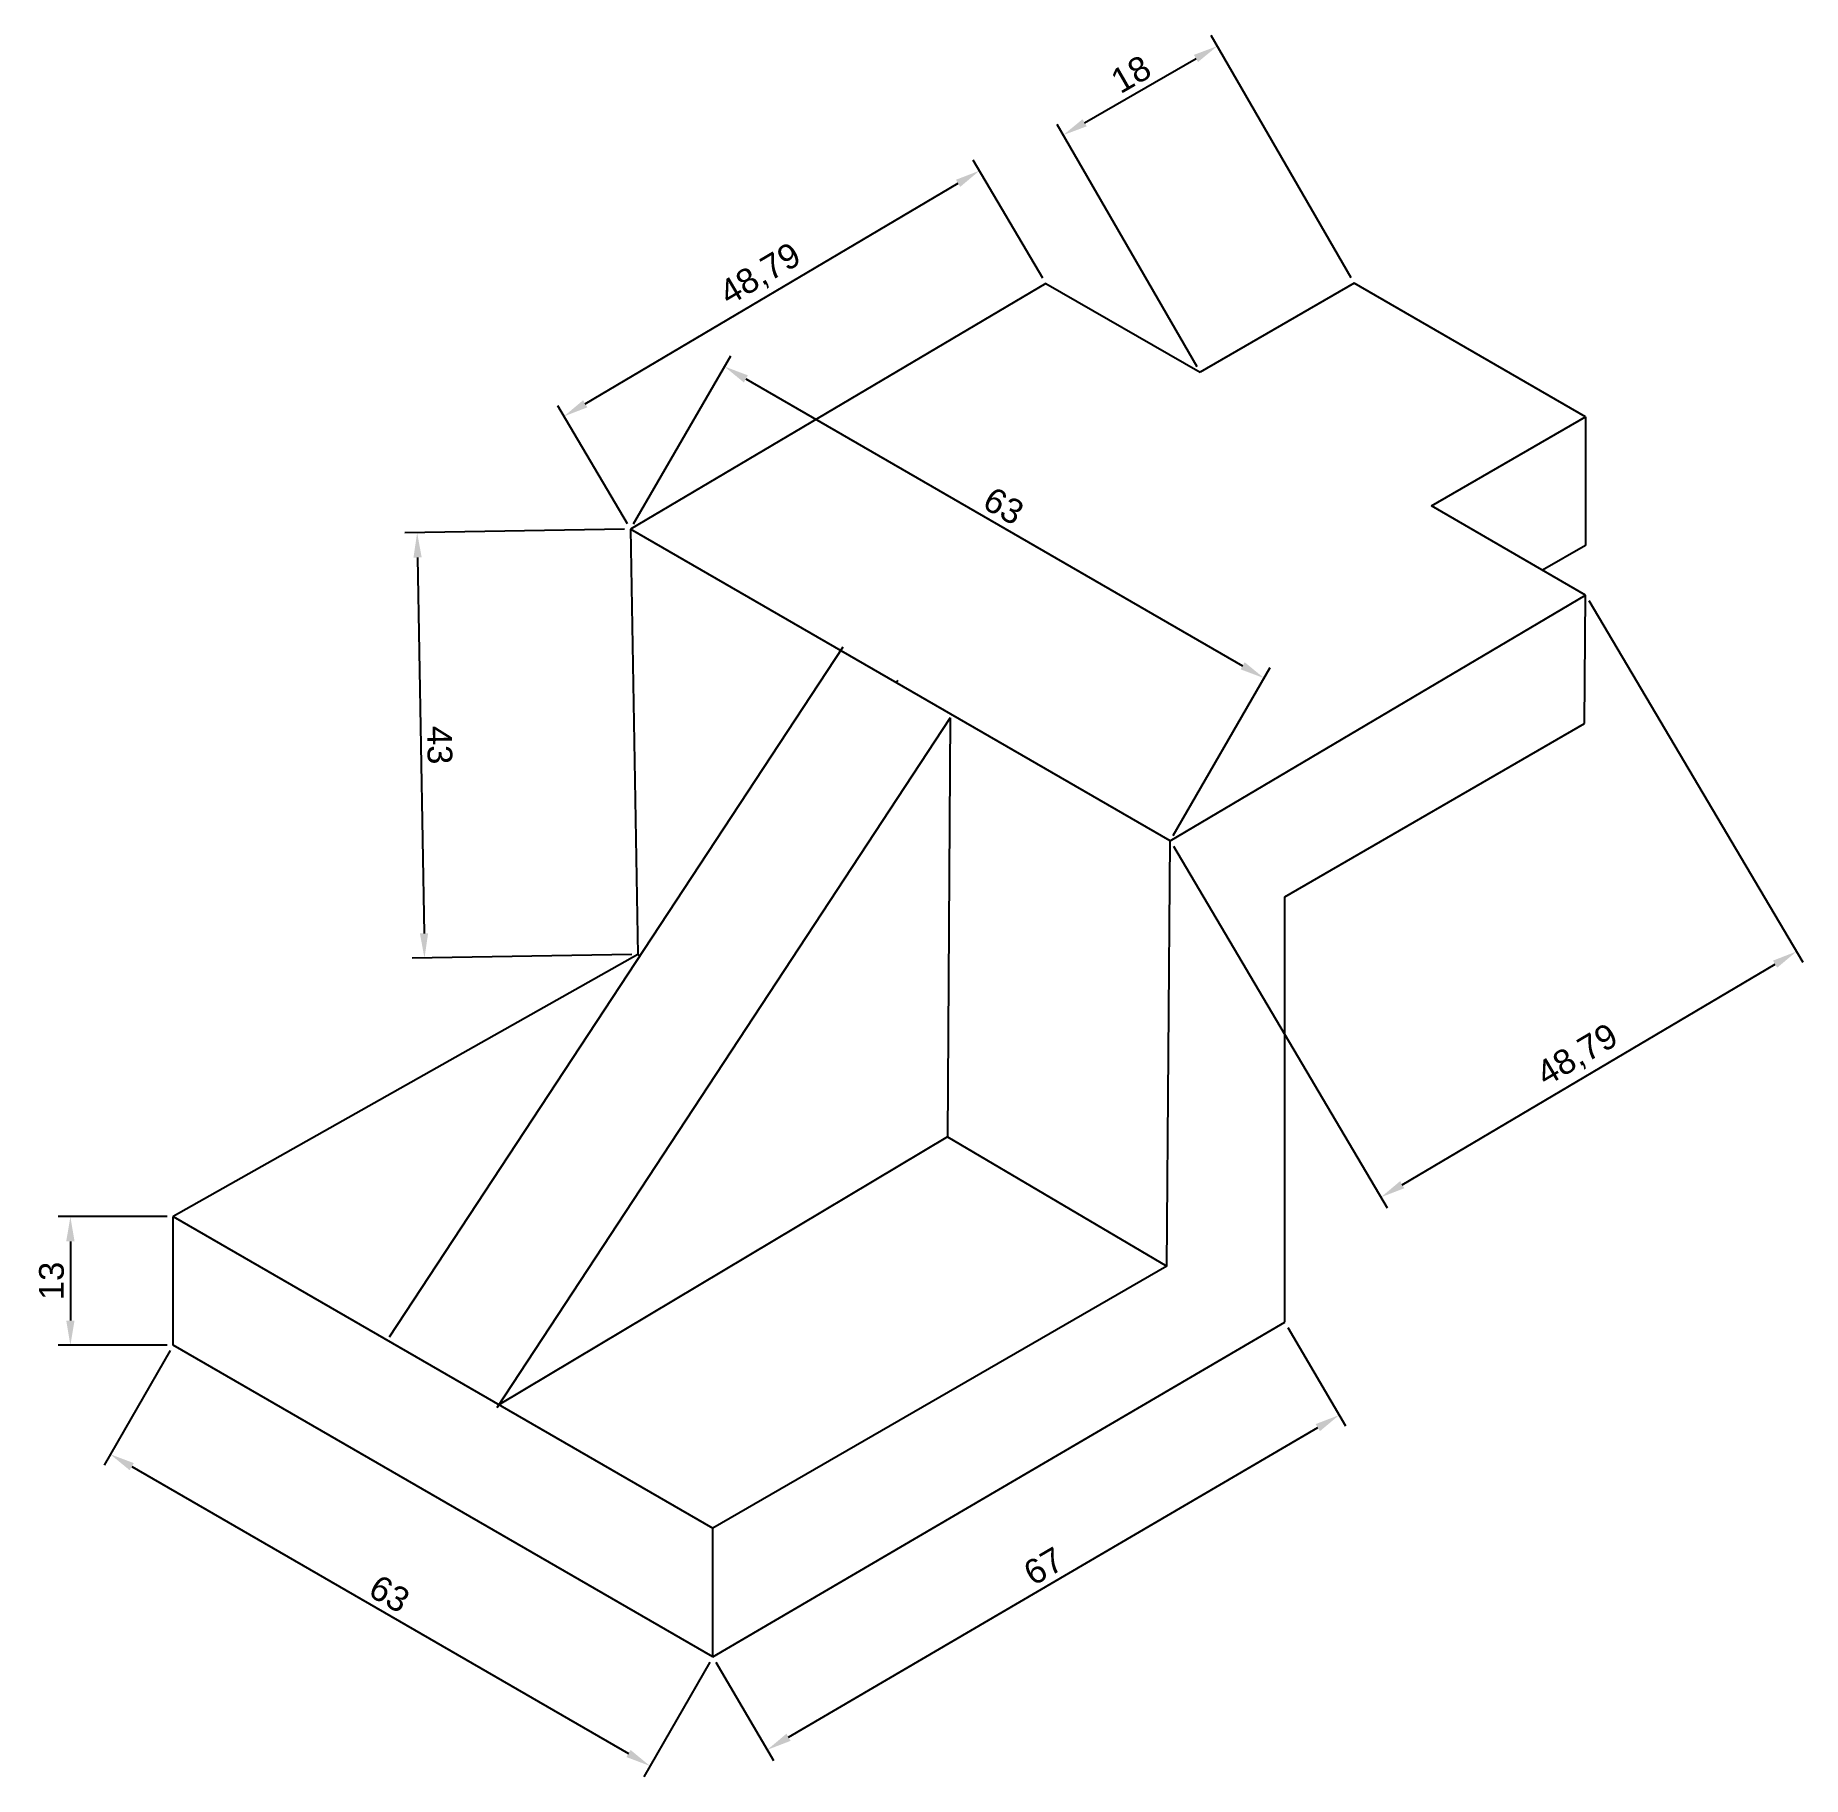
# Model space of a CAD drawing. Header units: millimetres. Extents: x 2399 to 2578, y 2113 to 2289.
import ezdxf

# ---------------------------------------------------------------- set-up
doc = ezdxf.new("R2010")
doc.units = ezdxf.units.MM
doc.styles.get("Standard").update_dxf_attribs({"font": 'arial.ttf'})
doc.dimstyles.new('ISO-25', dxfattribs={"dimtxt": 2.5, "dimasz": 2.5, "dimexe": 1.25, "dimexo": 0.625, "dimtad": 1, "dimtxsty": 'Standard', "dimcen": 2.5, "dimadec": 0, "dimazin": 0, "dimtfac": 1, "dimtmove": 0, "dimatfit": 3, "dimfxl": 1, "dimarcsym": 0})

# ---------------------------------------------------------------- blocks, each defined once
blk = doc.blocks.new('*D4')
at = {"color": 0, "lineweight": -2, "transparency": 16777216}
for p, q in [((2556.54, 2231.79), (2578.17, 2195.22)), ((2514.54, 2206.96), (2536.17, 2170.38)), ((2537.68, 2172.73), (2575.38, 2195.02))]:
    blk.add_line(p, q, dxfattribs=at)
at = {"color": 0, "transparency": 16777216}
for points in [[(2575.17, 2195.38), (2575.59, 2194.66), (2577.53, 2196.29)], [(2537.47, 2173.09), (2537.89, 2172.37), (2535.53, 2171.46)]]:
    blk.add_solid(points, dxfattribs=at)
at = {"layer": 'Defpoints', "color": 0, "transparency": 16777216}
for p in [(2556.22, 2232.33), (2514.22, 2207.5), (2577.53, 2196.29)]:
    blk.add_point(p, dxfattribs=at)
at = {"color": 0, "transparency": 16777216, "insert": (2555.45, 2185.71), "char_height": 2.5, "attachment_point": 5, "rotation": 30.5942}
blk.add_mtext('48,79', dxfattribs=at)
blk = doc.blocks.new('*D5')
at = {"color": 0, "lineweight": -2, "transparency": 16777216}
for p, q in [((2459.97, 2239.54), (2469.78, 2256.52)), ((2471.32, 2254.18), (2521.54, 2225.18)), ((2514.53, 2208.04), (2524.33, 2225.02))]:
    blk.add_line(p, q, dxfattribs=at)
at = {"color": 0, "transparency": 16777216}
for points in [[(2471.52, 2254.54), (2471.11, 2253.82), (2469.15, 2255.43)], [(2521.75, 2225.54), (2521.34, 2224.82), (2523.71, 2223.93)]]:
    blk.add_solid(points, dxfattribs=at)
at = {"layer": 'Defpoints', "color": 0, "transparency": 16777216}
for p in [(2459.66, 2239), (2523.71, 2223.93), (2514.22, 2207.5)]:
    blk.add_point(p, dxfattribs=at)
at = {"color": 0, "transparency": 16777216, "insert": (2497.38, 2241.33), "char_height": 2.5, "attachment_point": 5, "rotation": 330}
blk.add_mtext('63', dxfattribs=at)
blk = doc.blocks.new('*D8')
at = {"color": 0, "lineweight": -2, "transparency": 16777216}
for p, q in [((2532.52, 2264.39), (2518.37, 2288.9)), ((2505.57, 2280.07), (2516.83, 2286.57)), ((2516.93, 2255.39), (2502.78, 2279.9))]:
    blk.add_line(p, q, dxfattribs=at)
at = {"color": 0, "transparency": 16777216}
for points in [[(2516.62, 2286.93), (2517.03, 2286.21), (2518.99, 2287.82)], [(2505.36, 2280.43), (2505.78, 2279.71), (2503.4, 2278.82)]]:
    blk.add_solid(points, dxfattribs=at)
at = {"layer": 'Defpoints', "color": 0, "transparency": 16777216}
for p in [(2518.99, 2287.82), (2532.83, 2263.85), (2517.24, 2254.85)]:
    blk.add_point(p, dxfattribs=at)
at = {"color": 0, "transparency": 16777216, "insert": (2510.25, 2284.97), "char_height": 2.5, "attachment_point": 5, "rotation": 30}
blk.add_mtext('18', dxfattribs=at)
blk = doc.blocks.new('*D10')
at = {"color": 0, "lineweight": -2, "transparency": 16777216}
for p, q in [((2412.79, 2169.5), (2401.77, 2169.5)), ((2403.02, 2167), (2403.02, 2159)), ((2412.79, 2156.5), (2401.77, 2156.5))]:
    blk.add_line(p, q, dxfattribs=at)
at = {"color": 0, "transparency": 16777216}
for points in [[(2402.6, 2167), (2403.44, 2167), (2403.02, 2169.5)], [(2402.6, 2159), (2403.44, 2159), (2403.02, 2156.5)]]:
    blk.add_solid(points, dxfattribs=at)
at = {"layer": 'Defpoints', "color": 0, "transparency": 16777216}
for p in [(2413.42, 2169.5), (2403.02, 2156.5), (2413.42, 2156.5)]:
    blk.add_point(p, dxfattribs=at)
at = {"color": 0, "transparency": 16777216, "insert": (2401.12, 2163), "char_height": 2.5, "attachment_point": 5, "rotation": 90}
blk.add_mtext('13', dxfattribs=at)
blk = doc.blocks.new('*D11')
at = {"color": 0, "lineweight": -2, "transparency": 16777216}
for p, q in [((2413.1, 2155.96), (2406.43, 2144.39)), ((2409.22, 2144.23), (2459.45, 2115.23)), ((2467.66, 2124.46), (2460.99, 2112.89))]:
    blk.add_line(p, q, dxfattribs=at)
at = {"color": 0, "transparency": 16777216}
for points in [[(2409.43, 2144.59), (2409.01, 2143.87), (2407.05, 2145.48)], [(2459.66, 2115.59), (2459.24, 2114.87), (2461.61, 2113.98)]]:
    blk.add_solid(points, dxfattribs=at)
at = {"layer": 'Defpoints', "color": 0, "transparency": 16777216}
for p in [(2413.42, 2156.5), (2467.98, 2125), (2461.61, 2113.98)]:
    blk.add_point(p, dxfattribs=at)
at = {"color": 0, "transparency": 16777216, "insert": (2435.28, 2131.37), "char_height": 2.5, "attachment_point": 5, "rotation": 330}
blk.add_mtext('63', dxfattribs=at)
blk = doc.blocks.new('*D12')
at = {"color": 0, "lineweight": -2, "transparency": 16777216}
for p, q in [((2526.12, 2158.29), (2531.93, 2148.36)), ((2475.63, 2116.87), (2529.14, 2148.17)), ((2468.29, 2124.46), (2474.1, 2114.53))]:
    blk.add_line(p, q, dxfattribs=at)
at = {"color": 0, "transparency": 16777216}
for points in [[(2528.93, 2148.53), (2529.36, 2147.81), (2531.3, 2149.44)], [(2475.42, 2117.23), (2475.84, 2116.51), (2473.47, 2115.6)]]:
    blk.add_solid(points, dxfattribs=at)
at = {"layer": 'Defpoints', "color": 0, "transparency": 16777216}
for p in [(2525.81, 2158.83), (2531.3, 2149.44), (2467.98, 2125)]:
    blk.add_point(p, dxfattribs=at)
at = {"color": 0, "transparency": 16777216, "insert": (2501.43, 2134.16), "char_height": 2.5, "attachment_point": 5, "rotation": 30.329}
blk.add_mtext('67', dxfattribs=at)
blk = doc.blocks.new('*D13')
at = {"color": 0, "lineweight": -2, "transparency": 16777216}
for p, q in [((2459.04, 2238.99), (2436.83, 2238.61)), ((2438.12, 2236.13), (2438.78, 2198.13)), ((2459.77, 2195.99), (2437.57, 2195.61))]:
    blk.add_line(p, q, dxfattribs=at)
at = {"color": 0, "transparency": 16777216}
for points in [[(2438.54, 2236.13), (2437.71, 2236.12), (2438.08, 2238.63)], [(2439.19, 2198.14), (2438.36, 2198.13), (2438.82, 2195.63)]]:
    blk.add_solid(points, dxfattribs=at)
at = {"layer": 'Defpoints', "color": 0, "transparency": 16777216}
for p in [(2459.66, 2239), (2438.82, 2195.63), (2460.4, 2196)]:
    blk.add_point(p, dxfattribs=at)
at = {"color": 0, "transparency": 16777216, "insert": (2440.35, 2217.16), "char_height": 2.5, "attachment_point": 5, "rotation": 270.9844}
blk.add_mtext('43', dxfattribs=at)
blk = doc.blocks.new('*D14')
at = {"color": 0, "lineweight": -2, "transparency": 16777216}
for p, q in [((2501.34, 2264.37), (2494.29, 2276.3)), ((2455.08, 2251.66), (2492.77, 2273.95)), ((2459.34, 2239.54), (2452.29, 2251.47))]:
    blk.add_line(p, q, dxfattribs=at)
at = {"color": 0, "transparency": 16777216}
for points in [[(2492.56, 2274.31), (2492.99, 2273.59), (2494.93, 2275.22)], [(2454.86, 2252.02), (2455.29, 2251.3), (2452.92, 2250.39)]]:
    blk.add_solid(points, dxfattribs=at)
at = {"layer": 'Defpoints', "color": 0, "transparency": 16777216}
for p in [(2494.93, 2275.22), (2501.66, 2263.83), (2459.66, 2239)]:
    blk.add_point(p, dxfattribs=at)
at = {"color": 0, "transparency": 16777216, "insert": (2472.84, 2264.64), "char_height": 2.5, "attachment_point": 5, "rotation": 30.5942}
blk.add_mtext('48,79', dxfattribs=at)

msp = doc.modelspace()

# ---------------------------------------------------------------- linework, layer by layer
for p, q in [((2501.662, 2263.831), (2459.661, 2238.997)), ((2501.662, 2263.831), (2517.243, 2254.85)), ((2532.831, 2263.85), (2517.243, 2254.85)), ((2556.212, 2250.347), (2532.831, 2263.85)), ((2540.633, 2241.331), (2556.212, 2250.347)), ((2556.212, 2250.347), (2556.212, 2237.347)), ((2556.221, 2232.331), (2540.633, 2241.331)), ((2556.221, 2232.331), (2540.633, 2241.331)), ((2514.22, 2207.497), (2459.661, 2238.997)), ((2459.661, 2238.997), (2460.4, 2196.004)), ((2556.212, 2237.347), (2551.873, 2234.842)), ((2514.22, 2207.497), (2556.221, 2232.331)), ((2556.118, 2219.331), (2556.221, 2232.331)), ((2481.115, 2227.046), (2435.265, 2157.32)), ((2486.678, 2223.702), (2486.546, 2223.475)), ((2491.977, 2219.904), (2446.127, 2150.177)), ((2491.977, 2219.904), (2491.691, 2177.569)), ((2525.807, 2201.831), (2556.118, 2219.331)), ((2513.876, 2164.499), (2514.22, 2207.497)), ((2525.807, 2158.831), (2525.807, 2201.831)), ((2460.4, 2196.004), (2413.417, 2169.499)), ((2460.4, 2196.004), (2460.618, 2195.875)), ((2491.691, 2177.569), (2446.335, 2150.493)), ((2491.691, 2177.569), (2513.876, 2164.499)), ((2413.417, 2156.499), (2413.417, 2169.499)), ((2413.417, 2169.499), (2467.976, 2137.999)), ((2513.876, 2164.499), (2467.976, 2137.999)), ((2467.976, 2124.999), (2525.807, 2158.831)), ((2467.976, 2124.999), (2413.417, 2156.499)), ((2467.976, 2124.999), (2467.976, 2137.999))]:
    msp.add_line(p, q)

# ---------------------------------------------------------------- dimensions: what is measured, and where the dimension line sits
for p1, p2, distance, picture, middle in [((2517.243, 2254.85), (2532.831, 2263.85), 27.679, '*D8', (2510.246, 2284.968)), ((2459.661, 2238.997), (2501.662, 2263.831), 13.236, '*D14', (2472.842, 2264.639)), ((2459.661, 2238.997), (2514.22, 2207.497), 18.979, '*D5', (2497.381, 2241.331)), ((2459.661, 2238.997), (2460.4, 2196.004), -21.584, '*D13', (2440.351, 2217.162)), ((2514.22, 2207.497), (2556.221, 2232.331), -41.868, '*D4', (2555.447, 2185.706)), ((2467.976, 2124.999), (2525.807, 2158.831), -10.884, '*D12', (2501.427, 2134.162)), ((2413.417, 2156.499), (2467.976, 2124.999), -12.728, '*D11', (2435.284, 2131.374))]:
    dim = msp.add_aligned_dim(p1=p1, p2=p2, distance=distance, dimstyle='ISO-25')
    dim.commit()
    dim.dimension.update_dxf_attribs({"geometry": picture, "text_midpoint": middle})
dim = msp.add_linear_dim(base=(2403.019, 2156.499), p1=(2413.417, 2169.499), p2=(2413.417, 2156.499), angle=90, dimstyle='ISO-25')
dim.commit()
dim.dimension.update_dxf_attribs({"geometry": '*D10', "text_midpoint": (2401.117, 2162.999)})

doc.saveas('drawing.dxf')
